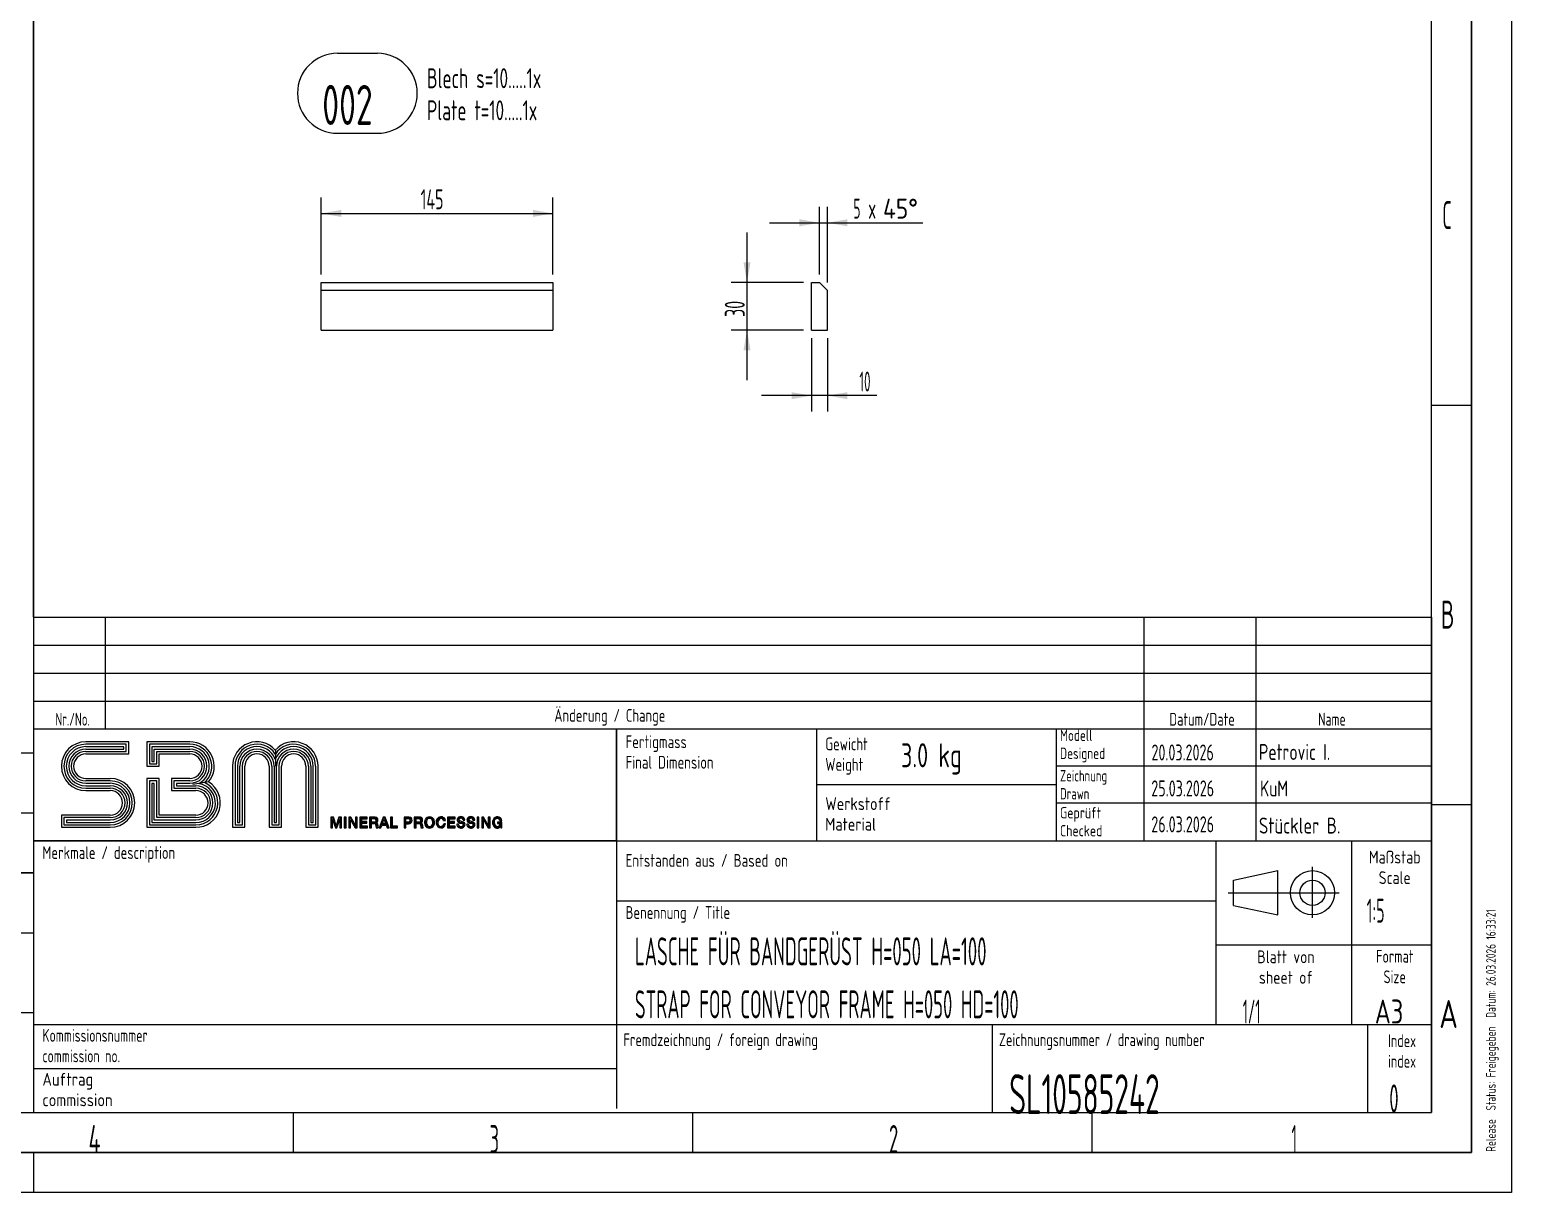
# Model space of a CAD drawing. Header units: millimetres. Extents: x 0 to 420, y 0 to 297.
# Drawn here: x 234.5 to 420, y 0 to 145.5 of the extents above; entities that cross this region are included whole.
import ezdxf
from ezdxf.lldxf.tags import DXFTag

# ---------------------------------------------------------------- set-up
doc = ezdxf.new("R2010")
doc.units = ezdxf.units.MM
doc.layers.add('1', color=7, linetype='Continuous', true_color=0xffffff)
doc.layers.add('102', color=7, linetype='Continuous', true_color=0xffffff)
doc.styles.add('iso-1', font='isocp.shx')
tags = doc.linetypes.add('DASHDOT', pattern=[70, 31, -13, 13, -13]).pattern_tags.tags
tags[10:11] = [DXFTag(74, 4), DXFTag(75, 0), DXFTag(340, '0'), DXFTag(46, 0.0), DXFTag(50, 0.0), DXFTag(44, 0.0), DXFTag(45, 0.0)]
tags[8:9] = [DXFTag(74, 4), DXFTag(75, 0), DXFTag(340, '0'), DXFTag(46, 0.0), DXFTag(50, 0.0), DXFTag(44, 0.0), DXFTag(45, 0.0)]
tags[6:7] = [DXFTag(74, 4), DXFTag(75, 0), DXFTag(340, '0'), DXFTag(46, 0.0), DXFTag(50, 0.0), DXFTag(44, 0.0), DXFTag(45, 0.0)]
tags[4:5] = [DXFTag(74, 4), DXFTag(75, 0), DXFTag(340, '0'), DXFTag(46, 0.0), DXFTag(50, 0.0), DXFTag(44, 0.0), DXFTag(45, 0.0)]
doc.dimstyles.get("Standard").update_dxf_attribs({"dimtxt": 0.18, "dimasz": 0.18, "dimexe": 0.18, "dimexo": 0.0625, "dimgap": 0.09, "dimtad": 0, "dimtih": 1, "dimtoh": 1, "dimdec": 4, "dimzin": 0, "dimdsep": 46, "dimtxsty": 'Standard', "dimcen": 0.09, "dimadec": 0, "dimazin": 0, "dimtfac": 1, "dimtdec": 4, "dimtofl": 0, "dimtmove": 0, "dimatfit": 3, "dimfxl": 1, "dimtolj": 1, "dimtzin": 0, "dimarcsym": 0})

# ---------------------------------------------------------------- blocks, each defined once
blk = doc.blocks.new('GROUPED_GEOM3')
at = {"layer": '1', "color": 4, "lineweight": 18}
for p, q in [((273.05, 142.57), (278.05, 142.57)), ((273.05, 132.57), (278.05, 132.57))]:
    blk.add_line(p, q, dxfattribs=at)
for centre, start, end in [((273.05, 137.57), 90, 269.9999), ((278.05, 137.57), 270, 89.9999)]:
    blk.add_arc(centre, 5, start, end, dxfattribs=at)
at = {"layer": '1', "color": 2, "linetype": 'Continuous', "lineweight": 18, "insert": (271.15, 133.61), "char_height": 5, "attachment_point": 7, "line_spacing_factor": 0.963855, "style": 'iso-1'}
blk.add_mtext('\\W0.6850;002', dxfattribs=at)
blk = doc.blocks.new('ISO16016', base_point=(210, 47.5))
at = {"layer": '1', "color": 4, "linetype": 'Continuous', "lineweight": 18}
for p, q in [((210, 55), (235, 55)), ((210, 55), (210, 47.5)), ((235, 55), (235, 47.5)), ((210, 47.5), (235, 47.5))]:
    blk.add_line(p, q, dxfattribs=at)
at = {"layer": '1', "color": 1, "linetype": 'Continuous', "lineweight": 13, "insert": (222.65, 48.66), "char_height": 1.2, "attachment_point": 8, "line_spacing_factor": 0.963855, "style": 'iso-1'}
blk.add_mtext('\\W0.6940;Schutzvermerk nach\\PProtected Endorsement regarding\\PISO 16016', dxfattribs=at)
blk = doc.blocks.new('Nach Kontur fertigen', base_point=(210, 40))
at = {"layer": '1', "color": 4, "linetype": 'Continuous', "lineweight": 18}
for p, q in [((210, 40), (210, 47.5)), ((210, 47.5), (235, 47.5)), ((235, 47.5), (235, 40)), ((235, 40), (210, 40))]:
    blk.add_line(p, q, dxfattribs=at)
at = {"layer": '1', "color": 1, "linetype": 'Continuous', "lineweight": 13, "insert": (222.5, 41.04), "char_height": 1.2, "attachment_point": 8, "line_spacing_factor": 0.963855, "style": 'iso-1'}
blk.add_mtext('\\W0.7060;Fehlende Maße nach Kontur fertigen\\Pmissing dimensiones after outline\\Pmanufacture.', dxfattribs=at)
blk = doc.blocks.new('ISO9013 - Thermisches Schneiden', base_point=(210, 32.5))
at = {"layer": '1', "color": 4, "linetype": 'Continuous', "lineweight": 18}
for p, q in [((210, 40), (235, 40)), ((210, 40), (210, 32.5)), ((235, 40), (235, 32.5)), ((210, 32.5), (235, 32.5))]:
    blk.add_line(p, q, dxfattribs=at)
at = {"layer": '1', "color": 1, "linetype": 'Continuous', "lineweight": 13, "insert": (222.06, 33.55), "char_height": 1.2, "attachment_point": 8, "line_spacing_factor": 0.963855, "style": 'iso-1'}
blk.add_mtext('\\W0.6723;Thermisches Schneiden\\PThermal cutting\\PEN ISO 9013 -', dxfattribs=at)
at = {"layer": '1', "color": 3, "linetype": 'Continuous', "lineweight": 13, "insert": (227.97, 33.37), "char_height": 1.2, "attachment_point": 7, "line_spacing_factor": 0.963855, "style": 'iso-1'}
blk.add_mtext('\\W0.6756;331', dxfattribs=at)
blk = doc.blocks.new('ISO9013 - Thermisches Schneiden [SBM]', base_point=(210, 32.5))
at = {"layer": '1', "color": 18, "linetype": 'Continuous', "lineweight": 25}
blk.add_blockref('ISO9013 - Thermisches Schneiden', (210, 32.5), dxfattribs=at)
blk = doc.blocks.new('ISO13920 - Allg_Tol_ f_ Schweißkonst_', base_point=(210, 22.5))
at = {"layer": '1', "color": 4, "linetype": 'Continuous', "lineweight": 18}
for p, q in [((210, 32.5), (235, 32.5)), ((210, 32.5), (210, 22.5)), ((235, 32.5), (235, 22.5)), ((210, 22.5), (235, 22.5))]:
    blk.add_line(p, q, dxfattribs=at)
at = {"layer": '1', "color": 1, "linetype": 'Continuous', "lineweight": 13, "insert": (222.23, 23.11), "char_height": 1.2, "attachment_point": 8, "line_spacing_factor": 0.963855, "style": 'iso-1'}
blk.add_mtext('\\W0.6988;Allgemeintoleranzen f.\\PSchweißkonstruktion\\PGeneral tolerances for\\Pwelded structure\\PEN ISO 13920 -', dxfattribs=at)
at = {"layer": '1', "color": 3, "linetype": 'Continuous', "lineweight": 13, "insert": (228.83, 22.78), "char_height": 1.2, "attachment_point": 7, "line_spacing_factor": 0.963855, "style": 'iso-1'}
blk.add_mtext('\\W0.6994;BF', dxfattribs=at)
blk = doc.blocks.new('ISO13920 - Allg_ Tol_ f_ Schweißkonst_ [SBM]', base_point=(210, 22.5))
at = {"layer": '1', "color": 18, "linetype": 'Continuous', "lineweight": 25}
blk.add_blockref('ISO13920 - Allg_Tol_ f_ Schweißkonst_', (210, 22.5), dxfattribs=at)
blk = doc.blocks.new('_U24')
at = {"layer": '1', "color": 3, "lineweight": 13}
for p, q in [((271.03, 114.9), (271.03, 124.53)), ((300.03, 114.9), (300.03, 124.53)), ((271.03, 122.53), (300.03, 122.53))]:
    blk.add_line(p, q, dxfattribs=at)
at = {"layer": '1', "color": 3, "lineweight": 25}
for points in [[(271.03, 122.53), (273.53, 122.97), (273.53, 122.09)], [(300.03, 122.53), (297.53, 122.09), (297.53, 122.97)]]:
    blk.add_solid(points, dxfattribs=at)
at = {"layer": '1', "color": 2, "linetype": 'Continuous', "lineweight": 18, "insert": (283.46, 123.05), "char_height": 2.5, "attachment_point": 7, "line_spacing_factor": 0.963855, "style": 'iso-1'}
blk.add_mtext('\\W0.6447;145', dxfattribs=at)
blk = doc.blocks.new('_U25')
at = {"layer": '1', "color": 3, "lineweight": 13}
for p, q in [((332.39, 106.9), (332.39, 97.72)), ((334.39, 106.9), (334.39, 97.72)), ((340.59, 99.72), (326.14, 99.72))]:
    blk.add_line(p, q, dxfattribs=at)
at = {"layer": '1', "color": 3, "lineweight": 25}
for points in [[(332.39, 99.72), (329.89, 99.28), (329.89, 100.16)], [(334.39, 99.72), (336.89, 100.16), (336.89, 99.28)]]:
    blk.add_solid(points, dxfattribs=at)
at = {"layer": '1', "color": 2, "linetype": 'Continuous', "lineweight": 18, "insert": (338.39, 100.24), "char_height": 2.5, "attachment_point": 7, "line_spacing_factor": 0.963855, "style": 'iso-1'}
blk.add_mtext('\\W0.5232;10', dxfattribs=at)
blk = doc.blocks.new('_U35')
at = {"layer": '1', "color": 3, "lineweight": 13}
for p, q in [((324.32, 101.65), (324.32, 120.15)), ((331.39, 113.9), (322.32, 113.9)), ((331.39, 107.9), (322.32, 107.9))]:
    blk.add_line(p, q, dxfattribs=at)
at = {"layer": '1', "color": 3, "lineweight": 25}
for points in [[(324.32, 113.9), (323.88, 116.4), (324.76, 116.4)], [(324.32, 107.9), (324.76, 105.4), (323.88, 105.4)]]:
    blk.add_solid(points, dxfattribs=at)
at = {"layer": '1', "color": 2, "linetype": 'Continuous', "lineweight": 18, "insert": (324.04, 109.57), "char_height": 2.5, "attachment_point": 7, "rotation": 90, "line_spacing_factor": 0.963855, "style": 'iso-1'}
blk.add_mtext('\\W0.6474;30', dxfattribs=at)
blk = doc.blocks.new('_U45')
at = {"layer": '1', "color": 3, "lineweight": 13}
for p, q in [((333.39, 114.9), (333.39, 123.36)), ((334.39, 113.9), (334.39, 123.36)), ((327.14, 121.36), (346.32, 121.36))]:
    blk.add_line(p, q, dxfattribs=at)
at = {"layer": '1', "color": 3, "lineweight": 25}
for points in [[(333.39, 121.36), (330.89, 120.92), (330.89, 121.8)], [(334.39, 121.36), (336.89, 121.8), (336.89, 120.92)]]:
    blk.add_solid(points, dxfattribs=at)
at = {"layer": '1', "color": 2, "linetype": 'Continuous', "lineweight": 18, "char_height": 2.5, "attachment_point": 7, "line_spacing_factor": 0.963855, "style": 'iso-1'}
for s, insert in [('\\W0.5404;5', (337.64, 121.88)), ('\\W0.9479;45%%d', (341.35, 121.88)), ('\\W0.6563;x', (339.49, 121.88))]:
    blk.add_mtext(s, dxfattribs=dict(at, insert=insert))

msp = doc.modelspace()

# ---------------------------------------------------------------- linework, layer by layer
at = {"layer": '1', "color": 4, "linetype": 'Continuous', "lineweight": 18}
for p, q in [((420, 297), (420, 0)), ((235, 72), (235, 10)), ((235, 72), (410, 72)), ((410, 72), (410, 10)), ((235, 58), (410, 58)), ((235, 58), (308, 58)), ((235, 58), (235, 44)), ((308, 58), (308, 10.5)), ((308, 44), (308, 58)), ((363, 58), (363, 44)), ((235, 44), (410, 44)), ((308, 44), (235, 44)), ((383, 44), (383, 21)), ((385.22, 39.08), (390.76, 40.27)), ((385.22, 35.92), (385.22, 39.08)), ((390.76, 34.73), (390.76, 40.27)), ((308, 36.5), (383, 36.5)), ((385.22, 35.92), (390.76, 34.73)), ((235, 21), (410, 21)), ((355, 21), (355, 10)), ((235, 10), (410, 10)), ((235, 5), (235, 0)), ((420, 0), (0, 0))]:
    msp.add_line(p, q, dxfattribs=at)
at = {"layer": '1', "color": 4, "linetype": 'Continuous', "lineweight": 25}
for p, q in [((235, 72), (235, 292)), ((415, 292), (415, 5)), ((415, 5), (20, 5))]:
    msp.add_line(p, q, dxfattribs=at)
at = {"layer": '1', "color": 1, "linetype": 'Continuous', "lineweight": 13}
for p, q in [((410, 10), (410, 287)), ((415, 98.5), (410, 98.5)), ((244, 58), (244, 72)), ((374, 72), (374, 44)), ((388, 72), (388, 44)), ((235, 68.5), (410, 68.5)), ((235, 65), (410, 65)), ((235, 61.5), (410, 61.5)), ((333, 58), (333, 44)), ((363, 53.37), (410, 53.37)), ((363, 51), (333, 51)), ((363, 48.74), (410, 48.74)), ((415, 48.5), (410, 48.5)), ((400, 44), (400, 21)), ((383, 31), (410, 31)), ((402, 21), (402, 10)), ((235, 15.5), (308, 15.5)), ((25, 10), (410, 10)), ((267.5, 10), (267.5, 5)), ((317.5, 10), (317.5, 5)), ((367.5, 10), (367.5, 5))]:
    msp.add_line(p, q, dxfattribs=at)
at = {"layer": '1', "color": 1, "linetype": 'Continuous', "lineweight": 18}
for p, q in [((246.92, 56.4), (241.56, 56.4)), ((246.61, 56.09), (241.56, 56.09)), ((246.31, 55.78), (241.56, 55.78)), ((246.31, 55.48), (246.31, 55.78)), ((246.61, 55.17), (246.61, 56.09)), ((246.92, 54.87), (246.92, 56.4)), ((249.21, 56.4), (249.21, 53.34)), ((254.57, 56.4), (249.21, 56.4)), ((254.57, 56.09), (249.52, 56.09)), ((249.52, 56.09), (249.52, 53.64)), ((254.57, 55.78), (249.83, 55.78)), ((249.83, 55.78), (249.83, 53.95)), ((241.56, 55.48), (246.31, 55.48)), ((241.56, 55.17), (246.61, 55.17)), ((241.56, 54.87), (246.92, 54.87)), ((249.83, 53.95), (250.13, 53.95)), ((250.13, 55.48), (254.57, 55.48)), ((250.13, 53.95), (250.13, 55.48)), ((250.44, 55.17), (254.57, 55.17)), ((250.44, 53.64), (250.44, 55.17)), ((250.74, 54.87), (254.57, 54.87)), ((250.74, 53.34), (250.74, 54.87)), ((265.28, 55.36), (265.28, 53.34)), ((249.21, 53.34), (250.74, 53.34)), ((249.52, 53.64), (250.44, 53.64)), ((259.92, 53.34), (259.92, 45.69)), ((260.23, 53.34), (260.23, 45.99)), ((260.54, 53.34), (260.54, 46.3)), ((260.84, 46.3), (260.84, 53.34)), ((261.15, 45.99), (261.15, 53.34)), ((261.45, 45.69), (261.45, 53.34)), ((264.51, 53.34), (264.51, 45.69)), ((264.82, 53.34), (264.82, 45.99)), ((265.13, 53.34), (265.13, 46.3)), ((265.43, 46.3), (265.43, 53.34)), ((265.74, 45.99), (265.74, 53.34)), ((266.04, 45.69), (266.04, 53.34)), ((269.1, 53.34), (269.1, 45.69)), ((269.41, 53.34), (269.41, 45.99)), ((269.72, 53.34), (269.72, 46.3)), ((270.02, 46.3), (270.02, 53.34)), ((270.33, 45.99), (270.33, 53.34)), ((270.63, 45.69), (270.63, 53.34)), ((241.56, 51.81), (244.62, 51.81)), ((244.62, 51.5), (241.56, 51.5)), ((244.62, 51.19), (241.56, 51.19)), ((241.56, 50.89), (244.62, 50.89)), ((241.56, 50.58), (244.62, 50.58)), ((241.56, 50.28), (244.62, 50.28)), ((249.21, 51.81), (249.21, 45.69)), ((250.74, 51.81), (249.21, 51.81)), ((249.52, 51.5), (249.52, 45.99)), ((250.44, 51.5), (249.52, 51.5)), ((249.83, 51.19), (249.83, 46.3)), ((250.13, 51.19), (249.83, 51.19)), ((250.13, 46.6), (250.13, 51.19)), ((250.44, 46.91), (250.44, 51.5)), ((250.74, 47.22), (250.74, 51.81)), ((252.27, 51.81), (252.27, 50.28)), ((254.57, 51.81), (252.27, 51.81)), ((252.27, 50.28), (255.33, 50.28)), ((252.58, 51.5), (252.58, 50.58)), ((254.57, 51.5), (252.58, 51.5)), ((252.58, 50.58), (255.33, 50.58)), ((252.89, 51.19), (252.89, 50.89)), ((254.57, 51.19), (252.89, 51.19)), ((252.89, 50.89), (255.33, 50.89)), ((256.91, 51.37), (254.95, 51.04)), ((238.5, 47.22), (238.5, 45.69)), ((244.62, 47.22), (238.5, 47.22)), ((238.81, 46.91), (238.81, 45.99)), ((244.62, 46.91), (238.81, 46.91)), ((239.12, 46.6), (239.12, 46.3)), ((244.62, 46.6), (239.12, 46.6)), ((255.33, 46.6), (250.13, 46.6)), ((255.33, 46.91), (250.44, 46.91)), ((255.33, 47.22), (250.74, 47.22)), ((238.5, 45.69), (244.62, 45.69)), ((238.81, 45.99), (244.62, 45.99)), ((239.12, 46.3), (244.62, 46.3)), ((249.21, 45.69), (255.33, 45.69)), ((249.52, 45.99), (255.33, 45.99)), ((249.83, 46.3), (255.33, 46.3)), ((259.92, 45.69), (261.45, 45.69)), ((260.23, 45.99), (261.15, 45.99)), ((260.54, 46.3), (260.84, 46.3)), ((264.51, 45.69), (266.04, 45.69)), ((264.82, 45.99), (265.74, 45.99)), ((265.13, 46.3), (265.43, 46.3)), ((269.1, 45.69), (270.63, 45.69)), ((269.41, 45.99), (270.33, 45.99)), ((269.72, 46.3), (270.02, 46.3))]:
    msp.add_line(p, q, dxfattribs=at)
at = {"layer": '1', "color": 6, "linetype": 'Continuous', "lineweight": 18}
for p, q in [((272.21, 46.97), (272.21, 45.63)), ((272.54, 46.97), (272.21, 46.97)), ((272.33, 46.9), (272.46, 46.9)), ((272.33, 45.69), (272.33, 46.9)), ((272.44, 46.66), (272.8, 45.63)), ((272.44, 45.63), (272.44, 46.66)), ((272.46, 46.9), (272.87, 45.69)), ((272.9, 45.92), (272.54, 46.97)), ((273.24, 46.97), (272.9, 45.92)), ((272.92, 45.69), (273.33, 46.9)), ((272.99, 45.63), (273.35, 46.66)), ((273.56, 46.97), (273.24, 46.97)), ((273.33, 46.9), (273.45, 46.9)), ((273.35, 46.66), (273.35, 45.63)), ((273.45, 46.9), (273.45, 45.69)), ((273.56, 45.63), (273.56, 46.97)), ((274.13, 46.97), (273.9, 46.97)), ((273.9, 46.97), (273.9, 45.63)), ((274.02, 45.69), (274.02, 46.9)), ((274.13, 45.63), (274.13, 46.97)), ((274.48, 46.97), (274.48, 45.63)), ((274.71, 46.97), (274.48, 46.97)), ((274.58, 46.9), (274.63, 46.9)), ((274.58, 45.69), (274.58, 46.9)), ((274.63, 46.9), (275.36, 45.69)), ((274.69, 46.61), (275.28, 45.63)), ((274.69, 45.63), (274.69, 46.61)), ((275.3, 45.97), (274.71, 46.97)), ((275.3, 46.97), (275.3, 45.97)), ((275.52, 46.97), (275.3, 46.97)), ((275.41, 45.69), (275.41, 46.9)), ((275.52, 45.63), (275.52, 46.97)), ((275.86, 46.97), (275.86, 45.63)), ((276.79, 46.97), (275.86, 46.97)), ((275.98, 46.87), (275.98, 45.73)), ((276.73, 46.87), (275.98, 46.87)), ((276.09, 46.77), (276.79, 46.77)), ((276.09, 46.41), (276.09, 46.77)), ((276.74, 46.41), (276.09, 46.41)), ((276.74, 46.22), (276.74, 46.41)), ((276.79, 46.77), (276.79, 46.97)), ((277.07, 46.97), (277.07, 45.63)), ((277.69, 46.97), (277.07, 46.97)), ((277.18, 46.87), (277.18, 45.73)), ((277.18, 46.87), (277.69, 46.87)), ((277.3, 46.35), (277.3, 46.78)), ((277.3, 46.78), (277.66, 46.78)), ((277.74, 46.97), (277.69, 46.97)), ((278.77, 46.97), (278.27, 45.63)), ((278.42, 45.73), (278.83, 46.87)), ((278.68, 46.16), (278.88, 46.73)), ((279.01, 46.97), (278.77, 46.97)), ((278.83, 46.87), (278.94, 46.87)), ((278.88, 46.73), (279.09, 46.16)), ((278.94, 46.87), (279.36, 45.73)), ((279.51, 45.63), (279.01, 46.97)), ((279.7, 46.97), (279.7, 45.63)), ((279.93, 46.97), (279.7, 46.97)), ((279.81, 46.87), (279.81, 45.73)), ((279.93, 45.83), (279.93, 46.97)), ((281.39, 46.97), (281.39, 45.63)), ((281.96, 46.97), (281.39, 46.97)), ((281.5, 46.87), (282.01, 46.87)), ((281.5, 46.87), (281.5, 45.73)), ((281.62, 46.78), (281.95, 46.78)), ((281.62, 46.33), (281.62, 46.78)), ((282.03, 46.97), (281.96, 46.97)), ((282.67, 46.97), (282.67, 45.63)), ((283.28, 46.97), (282.67, 46.97)), ((282.78, 46.87), (283.28, 46.87)), ((282.78, 46.87), (282.78, 45.73)), ((282.89, 46.35), (282.89, 46.78)), ((282.89, 46.78), (283.26, 46.78)), ((283.34, 46.97), (283.28, 46.97)), ((286.33, 46.57), (286.34, 46.54)), ((286.34, 46.54), (286.56, 46.54)), ((286.84, 46.97), (286.84, 45.63)), ((287.77, 46.97), (286.84, 46.97)), ((286.95, 46.87), (286.95, 45.73)), ((287.71, 46.87), (286.95, 46.87)), ((287.07, 46.77), (287.77, 46.77)), ((287.07, 46.41), (287.07, 46.77)), ((287.71, 46.41), (287.07, 46.41)), ((287.71, 46.22), (287.71, 46.41)), ((287.77, 46.77), (287.77, 46.97)), ((288.77, 46.6), (288.78, 46.57)), ((288.78, 46.57), (289, 46.57)), ((288.87, 46.68), (288.87, 46.68)), ((290.02, 46.6), (290.02, 46.57)), ((290.02, 46.57), (290.24, 46.57)), ((290.11, 46.68), (290.11, 46.68)), ((290.55, 46.97), (290.55, 45.63)), ((290.77, 46.97), (290.55, 46.97)), ((290.66, 45.69), (290.66, 46.9)), ((290.77, 45.63), (290.77, 46.97)), ((291.12, 46.97), (291.12, 45.63)), ((291.35, 46.97), (291.12, 46.97)), ((291.22, 46.9), (291.27, 46.9)), ((291.22, 45.69), (291.22, 46.9)), ((291.27, 46.9), (292, 45.69)), ((291.33, 45.63), (291.33, 46.61)), ((291.33, 46.61), (291.92, 45.63)), ((291.94, 45.97), (291.35, 46.97)), ((291.94, 46.97), (291.94, 45.97)), ((292.16, 46.97), (291.94, 46.97)), ((292.05, 45.69), (292.05, 46.9)), ((292.16, 45.63), (292.16, 46.97)), ((293.39, 46.57), (293.4, 46.54)), ((293.4, 46.54), (293.62, 46.54)), ((272.21, 45.63), (272.44, 45.63)), ((272.8, 45.63), (272.99, 45.63)), ((272.87, 45.69), (272.92, 45.69)), ((273.35, 45.63), (273.56, 45.63)), ((273.9, 45.63), (274.13, 45.63)), ((274.48, 45.63), (274.69, 45.63)), ((275.28, 45.63), (275.52, 45.63)), ((275.36, 45.69), (275.41, 45.69)), ((275.86, 45.63), (276.8, 45.63)), ((275.98, 46.31), (276.67, 46.31)), ((275.98, 45.73), (276.73, 45.73)), ((276.09, 46.22), (276.74, 46.22)), ((276.09, 45.83), (276.09, 46.22)), ((276.8, 45.83), (276.09, 45.83)), ((276.8, 45.63), (276.8, 45.83)), ((277.07, 45.63), (277.3, 45.63)), ((277.78, 46.26), (277.18, 46.26)), ((277.68, 46.35), (277.3, 46.35)), ((277.3, 46.17), (277.63, 46.17)), ((277.3, 45.63), (277.3, 46.17)), ((277.7, 46.35), (277.68, 46.35)), ((277.92, 46.26), (277.91, 46.26)), ((277.92, 45.64), (277.92, 45.63)), ((277.92, 45.63), (278.17, 45.63)), ((278.27, 45.63), (278.5, 45.63)), ((278.5, 45.63), (278.63, 45.98)), ((278.55, 46.07), (279.23, 46.07)), ((278.63, 45.98), (279.14, 45.98)), ((279.09, 46.16), (278.68, 46.16)), ((279.14, 45.98), (279.27, 45.63)), ((279.27, 45.63), (279.51, 45.63)), ((279.7, 45.63), (280.59, 45.63)), ((279.81, 45.73), (280.47, 45.73)), ((280.59, 45.83), (279.93, 45.83)), ((280.59, 45.63), (280.59, 45.83)), ((281.39, 45.63), (281.62, 45.63)), ((282.01, 46.26), (281.5, 46.26)), ((281.95, 46.33), (281.62, 46.33)), ((281.62, 46.14), (281.96, 46.14)), ((281.62, 45.63), (281.62, 46.14)), ((281.97, 46.33), (281.95, 46.33)), ((282.67, 45.63), (282.89, 45.63)), ((283.38, 46.26), (282.78, 46.26)), ((283.27, 46.35), (282.89, 46.35)), ((282.89, 46.17), (283.23, 46.17)), ((282.89, 45.63), (282.89, 46.17)), ((283.3, 46.35), (283.27, 46.35)), ((283.52, 46.26), (283.51, 46.26)), ((283.51, 45.64), (283.52, 45.63)), ((283.52, 45.63), (283.76, 45.63)), ((286.56, 46.14), (286.35, 46.14)), ((286.56, 46.08), (286.56, 46.14)), ((286.84, 45.63), (287.78, 45.63)), ((286.95, 46.31), (287.65, 46.31)), ((286.95, 45.73), (287.71, 45.73)), ((287.07, 46.22), (287.71, 46.22)), ((287.07, 45.83), (287.07, 46.22)), ((287.78, 45.83), (287.07, 45.83)), ((287.78, 45.63), (287.78, 45.83)), ((288.21, 46.07), (287.98, 46.07)), ((288.21, 46.04), (288.21, 46.07)), ((289.45, 46.07), (289.23, 46.07)), ((289.45, 46.04), (289.45, 46.07)), ((290.55, 45.63), (290.77, 45.63)), ((291.12, 45.63), (291.33, 45.63)), ((291.92, 45.63), (292.16, 45.63)), ((292, 45.69), (292.05, 45.69)), ((293.09, 46.33), (293.09, 46.15)), ((293.63, 46.33), (293.09, 46.33)), ((293.09, 46.15), (293.43, 46.15)), ((293.52, 46.22), (293.2, 46.22)), ((293.43, 45.76), (293.46, 45.78)), ((293.46, 45.78), (293.49, 45.63)), ((293.49, 45.63), (293.63, 45.63)), ((293.52, 46.02), (293.52, 46.22)), ((293.52, 46.02), (293.55, 45.7)), ((293.63, 45.63), (293.63, 46.33))]:
    msp.add_line(p, q, dxfattribs=at)
at = {"layer": '1', "color": 1, "linetype": 'DASHDOT', "lineweight": 13}
for p, q in [((395.11, 34.38), (395.11, 40.73)), ((384.57, 37.5), (398.43, 37.5))]:
    msp.add_line(p, q, dxfattribs=at)
at = {"layer": '1', "color": 4, "linetype": 'Continuous', "lineweight": 18}
for radius in [2.77, 1.58]:
    msp.add_circle((395.11, 37.5), radius, dxfattribs=at)
at = {"layer": '1', "color": 1, "linetype": 'Continuous', "lineweight": 18}
for centre, radius, start, end in [((241.56, 53.34), 3.06, 90, 270), ((241.56, 53.34), 2.75, 90, 270), ((241.56, 53.34), 2.45, 90, 270), ((254.57, 53.34), 3.06, 319.9677, 90), ((254.57, 53.34), 2.75, 311.8088, 90), ((254.57, 53.34), 2.45, 297.5778, 90), ((262.98, 53.34), 3.06, 41.4096, 180), ((262.98, 53.34), 2.75, 33.5573, 180), ((262.98, 53.34), 2.45, 20.3641, 180), ((267.57, 53.34), 3.06, 360, 138.5904), ((267.57, 53.34), 2.75, 360, 146.4427), ((267.57, 53.34), 2.45, 360, 159.6359), ((241.56, 53.34), 2.14, 90, 270), ((241.56, 53.34), 1.84, 90, 270), ((241.56, 53.34), 1.53, 90, 270), ((254.57, 53.34), 2.14, 270, 90), ((254.57, 53.34), 1.84, 270, 90), ((254.57, 53.34), 1.53, 270, 90), ((262.98, 53.34), 2.14, 360, 180), ((262.98, 53.34), 1.84, 360, 180), ((262.98, 53.34), 1.53, 360, 180), ((267.57, 53.34), 2.14, 360, 180), ((267.57, 53.34), 1.84, 360, 180), ((267.57, 53.34), 1.53, 360, 180), ((244.62, 48.75), 3.06, 270, 90), ((244.62, 48.75), 2.75, 270, 90), ((244.62, 48.75), 2.45, 270, 90), ((244.62, 48.75), 2.14, 270, 90), ((244.62, 48.75), 1.84, 270, 90), ((244.62, 48.75), 1.53, 270, 90), ((255.33, 48.75), 3.06, 270, 58.957), ((255.33, 48.75), 2.75, 270, 67.1158), ((255.33, 48.75), 2.45, 270, 81.3468), ((255.33, 48.75), 2.14, 270, 90), ((255.33, 48.75), 1.84, 270, 90), ((255.33, 48.75), 1.53, 270, 90)]:
    msp.add_arc(centre, radius, start, end, dxfattribs=at)
at = {"layer": '1', "color": 6, "linetype": 'Continuous', "lineweight": 18}
for centre, radius, start, end in [((277.67, 46.56), 0.223, 4.9005, 90.4567), ((277.69, 46.57), 0.302, 270, 90), ((277.69, 46.56), 0.204, 274.1582, 4.9004), ((277.7, 46.27), 0.703, 82.5347, 86.7103), ((277.71, 46.38), 0.589, 77.5536, 82.5346), ((277.73, 46.43), 0.531, 72.0229, 77.5537), ((277.77, 46.56), 0.399, 64.6564, 72.0228), ((277.79, 46.6), 0.356, 56.4087, 64.6564), ((277.81, 46.64), 0.311, 46.9821, 56.4087), ((277.83, 46.65), 0.289, 36.8309, 46.9821), ((277.81, 46.55), 0.308, 318.0437, 327.5706), ((277.82, 46.65), 0.292, 26.7823, 36.8309), ((277.8, 46.56), 0.313, 327.5705, 336.9566), ((277.79, 46.64), 0.326, 17.7788, 26.7823), ((277.76, 46.58), 0.364, 336.9566, 345.0196), ((277.74, 46.62), 0.387, 10.1778, 17.7788), ((277.73, 46.58), 0.396, 345.0196, 352.4285), ((277.68, 46.61), 0.448, 3.6236, 10.1779), ((277.57, 46.6), 0.556, 358.3458, 3.6236), ((277.63, 46.6), 0.496, 352.4286, 358.3457), ((281.95, 46.55), 0.225, 2.4637, 90.4159), ((281.96, 46.57), 0.43, 269.7026, 355.3612), ((281.95, 46.55), 0.223, 273.9666, 2.4637), ((282.01, 46.57), 0.302, 270, 90), ((282, 46.57), 0.399, 355.3611, 85.251), ((283.26, 46.56), 0.223, 4.9005, 90.4567), ((283.28, 46.57), 0.302, 270, 90), ((283.28, 46.56), 0.204, 274.1582, 4.9004), ((283.3, 46.27), 0.703, 82.5347, 86.7103), ((283.31, 46.38), 0.589, 77.5536, 82.5346), ((283.32, 46.43), 0.531, 72.0228, 77.5537), ((283.36, 46.56), 0.399, 64.6563, 72.0228), ((283.38, 46.6), 0.356, 56.4087, 64.6564), ((283.41, 46.64), 0.311, 46.9822, 56.4087), ((283.42, 46.65), 0.289, 36.8309, 46.9822), ((283.4, 46.55), 0.308, 318.0437, 327.5706), ((283.42, 46.65), 0.292, 26.7823, 36.8309), ((283.4, 46.56), 0.313, 327.5705, 336.9566), ((283.39, 46.64), 0.326, 17.7788, 26.7823), ((283.35, 46.58), 0.364, 336.9566, 345.0196), ((283.33, 46.62), 0.387, 10.1778, 17.7788), ((283.27, 46.61), 0.448, 3.6236, 10.1779), ((283.32, 46.58), 0.396, 345.0196, 352.4285), ((283.16, 46.6), 0.556, 358.3458, 3.6236), ((283.22, 46.6), 0.496, 352.4285, 358.3457), ((284.78, 46.29), 0.838, 150.5666, 195.605), ((284.57, 46.41), 0.592, 90.0226, 150.5666), ((284.81, 46.32), 0.743, 157.6114, 222.728), ((284.59, 46.42), 0.504, 125.2211, 157.6114), ((284.81, 46.32), 0.631, 157.6113, 222.7277), ((284.59, 46.42), 0.392, 125.2202, 157.6114), ((284.57, 46.45), 0.467, 89.7035, 125.2211), ((284.57, 46.45), 0.355, 89.6065, 125.2202), ((284.57, 46.37), 0.637, 14.2247, 90.2914), ((284.57, 46.39), 0.52, 14.231, 90.3245), ((284.57, 46.39), 0.408, 14.2313, 90.4103), ((284.31, 46.33), 0.679, 323.7928, 14.2313), ((284.31, 46.33), 0.791, 323.7928, 14.231), ((284.41, 46.32), 0.804, 316.5572, 14.2247), ((286.29, 46.3), 0.891, 157.3651, 189.9134), ((286.01, 46.41), 0.588, 109.6552, 157.3651), ((286.29, 46.3), 0.779, 157.3651, 189.9135), ((286.01, 46.41), 0.476, 117.5459, 157.3651), ((286.22, 46.27), 0.597, 132.3335, 212.7225), ((286.03, 46.48), 0.429, 39.622, 123.6906), ((286.02, 46.39), 0.618, 62.6237, 109.6551), ((286.03, 46.48), 0.317, 16.6501, 132.3335), ((286.08, 46.51), 0.482, 4.2744, 62.6237), ((286.08, 46.51), 0.37, 23.5901, 41.6694), ((288.4, 46.6), 0.376, 140.5304, 182.8947), ((288.35, 46.6), 0.32, 182.8947, 231.8301), ((288.52, 46.5), 0.533, 74.0878, 140.5304), ((288.4, 46.6), 0.264, 140.5312, 182.8935), ((288.35, 46.6), 0.208, 182.8935, 231.8301), ((288.52, 46.5), 0.421, 74.0887, 140.5312), ((288.56, 46.87), 0.561, 231.8301, 272.2121), ((288.4, 46.64), 0.146, 139.3336, 258.462), ((288.5, 46.54), 0.288, 75.3888, 139.3336), ((287.96, 44.52), 2.01, 64.3973, 78.462), ((288.51, 46.56), 0.269, 7.9316, 75.3888), ((288.54, 46.57), 0.347, 18.3302, 74.0887), ((288.54, 46.57), 0.459, 359.6607, 74.0878), ((288.51, 46.56), 0.381, 17.8717, 27.554), ((289.64, 46.6), 0.376, 140.5304, 182.8947), ((289.59, 46.6), 0.32, 182.8947, 231.8301), ((289.76, 46.5), 0.533, 74.0878, 140.5304), ((289.64, 46.6), 0.264, 140.5312, 182.8935), ((289.59, 46.6), 0.208, 182.8935, 231.8301), ((289.76, 46.5), 0.421, 74.0887, 140.5312), ((289.81, 46.87), 0.561, 231.8301, 272.2121), ((289.64, 46.64), 0.146, 139.3336, 258.462), ((289.75, 46.54), 0.288, 75.3888, 139.3336), ((289.21, 44.52), 2.01, 64.3973, 78.462), ((289.75, 46.56), 0.269, 7.9316, 75.3888), ((289.78, 46.57), 0.347, 18.3302, 74.0887), ((289.78, 46.57), 0.459, 359.6607, 74.0878), ((289.75, 46.56), 0.381, 17.8717, 27.554), ((293.26, 46.31), 0.808, 155.4406, 224.1625), ((293.1, 46.38), 0.632, 85.9212, 155.4406), ((293.39, 46.34), 0.83, 170.7968, 192.1128), ((293.1, 46.39), 0.543, 127.4943, 171.5677), ((293.56, 46.32), 0.892, 171.5672, 193.7068), ((293.1, 46.39), 0.431, 127.4967, 171.5672), ((293.08, 46.42), 0.5, 76.2204, 127.4943), ((293.08, 46.42), 0.388, 76.22, 127.4967), ((293.1, 46.49), 0.524, 6.0793, 85.9211), ((293.1, 46.5), 0.304, 13.2973, 76.22), ((293.1, 46.5), 0.416, 21.3234, 76.2204), ((277.64, 45.7), 0.471, 85.2101, 90.5249), ((277.65, 45.82), 0.352, 78.0994, 85.2101), ((277.67, 45.92), 0.255, 71.2107, 78.0994), ((277.68, 45.97), 0.203, 62.6007, 71.2108), ((277.74, 46), 0.271, 352.0688, 79.5068), ((277.7, 45.99), 0.17, 52.3105, 62.6006), ((277.7, 46), 0.16, 41.3626, 52.3103), ((277.69, 45.99), 0.176, 31.4066, 41.3626), ((277.66, 45.97), 0.218, 23.36, 31.4065), ((277.61, 45.95), 0.266, 16.7661, 23.3601), ((277.5, 45.92), 0.384, 12.2018, 16.766), ((277.4, 45.9), 0.483, 8.5735, 12.2017), ((277.22, 45.87), 0.666, 5.9448, 8.5735), ((277.09, 45.86), 0.803, 3.7631, 5.9448), ((276.7, 45.83), 1.19, 2.2919, 3.7631), ((276.83, 45.84), 1.06, 0.6338, 2.2919), ((273.07, 45.79), 4.82, 0.2701, 0.6337), ((283.3, 45.84), 5.41, 180.2701, 180.5936), ((278.56, 45.79), 0.675, 180.5936, 183.1866), ((278.44, 45.79), 0.549, 183.1865, 186.3788), ((278.22, 45.76), 0.332, 186.3788, 191.6496), ((278.19, 45.76), 0.301, 191.6496, 197.4718), ((277.82, 46.53), 0.283, 288.5643, 298.953), ((278.09, 45.72), 0.191, 197.4719, 206.6163), ((277.88, 46.07), 0.196, 64.419, 75.6506), ((277.81, 46.56), 0.314, 298.9529, 308.3029), ((277.87, 46.05), 0.219, 54.3456, 64.4191), ((277.87, 46.06), 0.213, 46.4532, 54.3455), ((277.81, 46.55), 0.301, 308.3029, 318.0437), ((278.69, 45.86), 0.69, 172.0688, 191.5702), ((277.84, 46.03), 0.25, 39.7233, 46.4532), ((277.86, 46.04), 0.227, 32.2959, 39.7234), ((277.83, 46.02), 0.269, 26.0298, 32.2959), ((277.82, 46.02), 0.277, 19.9457, 26.0298), ((277.76, 45.99), 0.344, 15.051, 19.9456), ((277.77, 46), 0.333, 9.996, 15.051), ((277.64, 45.98), 0.458, 6.3205, 9.996), ((277.71, 45.98), 0.387, 1.9688, 6.3205), ((277, 45.96), 1.1, 0.4395, 1.9687), ((280.82, 45.99), 2.72, 180.4395, 181.0586), ((279.32, 45.96), 1.22, 181.0585, 182.4419), ((279.52, 45.97), 1.42, 182.4419, 183.6307), ((279.28, 45.95), 1.17, 183.6307, 185.0653), ((279.18, 45.94), 1.08, 185.0652, 186.6298), ((279.06, 45.93), 0.96, 186.6298, 188.383), ((279.02, 45.93), 0.921, 188.383, 190.2103), ((278.69, 45.86), 0.578, 190.2103, 193.1248), ((278.69, 45.87), 0.579, 193.1248, 196.033), ((278.45, 45.8), 0.329, 196.0329, 201.1556), ((278.4, 45.78), 0.276, 201.1555, 207.2534), ((278.3, 45.73), 0.165, 207.2533, 217.4618), ((283.23, 45.75), 0.421, 76.0563, 90.5248), ((283.29, 46), 0.171, 41.3628, 76.0565), ((283.33, 46), 0.271, 352.0688, 79.5068), ((283.22, 45.94), 0.263, 348.4073, 41.3628), ((283.85, 45.81), 0.378, 168.4074, 206.6162), ((283.42, 46.53), 0.283, 288.5643, 298.953), ((283.47, 46.07), 0.196, 64.4191, 75.6506), ((283.4, 46.56), 0.314, 298.953, 308.3029), ((283.46, 46.05), 0.219, 54.3456, 64.4191), ((283.46, 46.06), 0.213, 46.4532, 54.3457), ((284.28, 45.86), 0.69, 172.0688, 191.5702), ((283.41, 46.55), 0.301, 308.3029, 318.0438), ((283.44, 46.03), 0.25, 39.7235, 46.4532), ((283.46, 46.04), 0.227, 32.2959, 39.7234), ((283.42, 46.02), 0.269, 26.0299, 32.2959), ((283.41, 46.02), 0.277, 19.9455, 26.0299), ((283.35, 45.99), 0.344, 15.051, 19.9456), ((283.36, 46), 0.333, 9.996, 15.051), ((283.24, 45.98), 0.458, 6.3205, 9.996), ((283.31, 45.98), 0.387, 1.9688, 6.3205), ((282.6, 45.96), 1.1, 0.4395, 1.9687), ((286.42, 45.99), 2.72, 180.4395, 181.0586), ((284.91, 45.96), 1.22, 181.0585, 182.4419), ((285.11, 45.97), 1.42, 182.4419, 183.6307), ((284.87, 45.95), 1.17, 183.6307, 185.0653), ((284.77, 45.94), 1.08, 185.0652, 186.6298), ((284.66, 45.93), 0.96, 186.6298, 188.383), ((284.62, 45.93), 0.921, 188.383, 190.2103), ((284.28, 45.86), 0.578, 190.2103, 193.1248), ((284.28, 45.87), 0.579, 193.1248, 196.033), ((284.04, 45.8), 0.329, 196.0329, 201.1556), ((283.99, 45.78), 0.276, 201.1555, 207.2534), ((283.9, 45.73), 0.165, 207.2533, 217.4616), ((284.6, 46.24), 0.65, 195.605, 252.9016), ((284.59, 46.12), 0.444, 222.728, 323.7928), ((284.59, 46.12), 0.332, 222.7277, 323.7929), ((284.58, 46.16), 0.572, 252.9015, 316.5572), ((286.04, 46.26), 0.64, 189.9134, 266.1154), ((286.04, 46.26), 0.528, 189.9135, 266.1151), ((285.99, 46.12), 0.325, 212.7226, 287.839), ((286.03, 46.14), 0.528, 266.1154, 353.2321), ((286.03, 46.14), 0.416, 266.1151, 350.3371), ((285.97, 46.18), 0.383, 287.8391, 353.9642), ((288.43, 46.07), 0.445, 179.7744, 233.7625), ((288.46, 46.06), 0.368, 195.0544, 229.8955), ((288.56, 46.87), 0.673, 231.8301, 272.2121), ((288.53, 46.21), 0.621, 233.7625, 273.8759), ((288.46, 46.06), 0.256, 184.8878, 229.8957), ((288.51, 46.12), 0.444, 229.8955, 265.3328), ((288.51, 46.12), 0.332, 229.8958, 265.3323), ((288.52, 46.26), 0.589, 265.3328, 291.1955), ((288.52, 46.26), 0.477, 265.3324, 291.1952), ((288.54, 46.09), 0.496, 273.8759, 338.4921), ((288.6, 45.99), 0.326, 353.9423, 92.2121), ((288.6, 45.99), 0.214, 353.9394, 92.2123), ((288.63, 45.98), 0.179, 291.1953, 353.9395), ((288.63, 45.98), 0.291, 291.1955, 353.9423), ((288.69, 46.03), 0.337, 338.4922, 64.3973), ((288.69, 46.03), 0.225, 16.9878, 35.4845), ((289.67, 46.07), 0.445, 179.7744, 233.7625), ((289.71, 46.06), 0.368, 195.0544, 229.8955), ((289.81, 46.87), 0.673, 231.8301, 272.2121), ((289.77, 46.21), 0.621, 233.7625, 273.8759), ((289.71, 46.06), 0.256, 184.8878, 229.8957), ((289.75, 46.12), 0.444, 229.8955, 265.3328), ((289.75, 46.12), 0.332, 229.8958, 265.3323), ((289.77, 46.26), 0.589, 265.3328, 291.1955), ((289.77, 46.26), 0.477, 265.3324, 291.1952), ((289.78, 46.09), 0.496, 273.8759, 338.4921), ((289.84, 45.99), 0.326, 353.9423, 92.2121), ((289.84, 45.99), 0.214, 353.9394, 92.2123), ((289.87, 45.98), 0.179, 291.1953, 353.9395), ((289.87, 45.98), 0.291, 291.1955, 353.9423), ((289.93, 46.03), 0.337, 338.4922, 64.3973), ((289.93, 46.03), 0.225, 16.9878, 35.4845), ((293.26, 46.31), 0.696, 192.1128, 224.1624), ((293.05, 46.11), 0.52, 224.1626, 317.6673), ((293.08, 46.2), 0.392, 193.7069, 272.9233), ((293.05, 46.11), 0.408, 224.1624, 238.7266), ((293.08, 46.2), 0.504, 241.8497, 272.9237), ((293.08, 46.17), 0.357, 272.9233, 357.5344), ((293.08, 46.17), 0.469, 272.9237, 342.0215)]:
    msp.add_arc(centre, radius, start, end, dxfattribs=at)
at = {"layer": '102', "color": 7, "linetype": 'Continuous', "lineweight": 18}
for p, q in [((271.03, 113.9), (300.03, 113.9)), ((271.03, 112.9), (271.03, 113.9)), ((300.03, 113.9), (300.03, 112.9)), ((332.39, 113.9), (333.39, 113.9)), ((332.39, 107.9), (332.39, 113.9)), ((334.39, 112.9), (333.39, 113.9)), ((271.03, 107.9), (271.03, 112.9)), ((300.03, 112.9), (271.03, 112.9)), ((300.03, 112.9), (300.03, 107.9)), ((334.39, 107.9), (334.39, 112.9)), ((271.03, 107.9), (300.03, 107.9)), ((332.39, 107.9), (334.39, 107.9))]:
    msp.add_line(p, q, dxfattribs=at)

# ---------------------------------------------------------------- block references
at = {"layer": '1', "color": 4, "linetype": 'Continuous', "lineweight": 18}
msp.add_blockref('GROUPED_GEOM3', (0, 0), dxfattribs=at)
at = {"layer": '1', "color": 2, "linetype": 'Continuous', "lineweight": 18}
msp.add_blockref('_U45', (0, 0), dxfattribs=at)
at = {"layer": '1', "color": 3, "linetype": 'Continuous', "lineweight": 13}
for name, p in [('ISO16016', (210, 47.5)), ('Nach Kontur fertigen', (210, 40))]:
    msp.add_blockref(name, p, dxfattribs=at)
at = {"layer": '1', "color": 18, "linetype": 'Continuous', "lineweight": 25}
for name, p in [('ISO9013 - Thermisches Schneiden [SBM]', (210, 32.5)), ('ISO13920 - Allg_ Tol_ f_ Schweißkonst_ [SBM]', (210, 22.5))]:
    msp.add_blockref(name, p, dxfattribs=at)

# ---------------------------------------------------------------- texts
at = {"layer": '1', "color": 3, "linetype": 'Continuous', "lineweight": 18, "attachment_point": 7, "line_spacing_factor": 0.963855, "style": 'iso-1'}
for s, insert, char_height in [('\\W0.6973;Blech s=10.....1x\\PPlate t=10.....1x', (284.26, 134.19), 2.5), ('\\W0.5469; ', (374.75, 68.82), 2), ('\\W0.5469; ', (388.72, 68.82), 2), ('\\W0.5469; ', (237.52, 68.62), 2), ('\\W0.5469; ', (245.15, 68.62), 2), ('\\W0.5469; ', (237.52, 65.12), 2), ('\\W0.5469; ', (245.15, 65.12), 2), ('\\W0.5469; ', (374.75, 65.32), 2), ('\\W0.5469; ', (388.72, 65.32), 2), ('\\W0.5469; ', (237.54, 61.62), 2), ('\\W0.5469; ', (245.17, 61.62), 2), ('\\W0.5469; ', (374.77, 61.82), 2), ('\\W0.5469; ', (388.74, 61.82), 2), ('\\W0.7486;3.0 kg', (343.6, 52.3), 3), ('\\W0.7100;20.03.2026', (374.95, 54.06), 2), ('\\W0.7978;Petrovic I.', (388.4, 54.12), 2), ('\\W0.7100;25.03.2026', (374.93, 49.56), 2), ('\\W0.7711;KuM', (388.55, 49.55), 2), ('\\W1.0000;', (309.29, 47.1), 3), ('\\W0.7100;26.03.2026', (374.93, 45.06), 2), ('\\W0.8318;Stückler B.', (388.4, 44.91), 2), ('\\W1.0000;', (345.47, 45.16), 3), ('\\W1.0000;', (237.03, 37.17), 3), ('\\W1.0000;', (309.14, 37.38), 2), ('\\W0.5376;1:5', (401.88, 33.75), 3), ('\\W1.0000;', (236.86, 31.67), 3), ('\\W0.5430;LASCHE FÜR BANDGERÜST H=050 LA=100', (310.29, 28.41), 3.5), ('\\W0.5469; ', (400.78, 31.32), 1.6), ('\\W1.0000;', (236.86, 26.67), 3), ('\\W0.5378;STRAP FOR CONVEYOR FRAME H=050 HD=100', (310.29, 21.78), 3.5), ('\\W0.4767;1/1', (386.38, 21.13), 3), ('\\W0.8250;A3', (402.91, 21.13), 3), ('\\W1.0000;', (236.78, 21.67), 3), ('\\W1.0000;', (256.69, 16.43), 2.5), ('\\W1.0000;', (256.69, 10.93), 2.5), ('\\W1.0000;', (310.14, 10.94), 3.5)]:
    msp.add_mtext(s, dxfattribs=dict(at, insert=insert, char_height=char_height))
at = {"layer": '1', "color": 1, "linetype": 'Continuous', "lineweight": 13, "char_height": 3.5, "attachment_point": 7, "line_spacing_factor": 0.963855, "style": 'iso-1'}
for s, insert in [('\\W0.5104;C', (411.37, 120.57)), ('\\W0.6380;B', (411.17, 70.57)), ('\\W0.8300;A', (410.97, 20.57)), ('\\W0.6380;4', (241.89, 4.93)), ('\\W0.5404;3', (292.09, 4.93)), ('\\W0.5404;2', (342.09, 4.93)), ('\\W0.4176;1', (392.48, 4.93))]:
    msp.add_mtext(s, dxfattribs=dict(at, insert=insert))
at = {"layer": '1', "color": 1, "linetype": 'Continuous', "lineweight": 18, "line_spacing_factor": 0.963855, "style": 'iso-1'}
for s, insert, char_height, attachment_point in [('\\W0.6908;Nr./No.', (239.9, 58.42), 1.6, 8), ('\\W0.7926;Änderung / Change', (307.15, 58.42), 1.6, 8), ('\\W0.7858;Datum/Date', (381.28, 58.42), 1.6, 8), ('\\W0.7402;Name', (395.82, 58.42), 1.6, 7), ('\\W0.8167;Modell\\PDesigned', (363.5, 53.83), 1.4, 7), ('\\W0.8066;Fertigmass\\PFinal Dimension', (309.12, 53.03), 1.6, 7), ('\\W0.7977;Gewicht\\PWeight', (334.12, 52.28), 1.6, 7), ('\\W0.7727;Zeichnung\\PDrawn', (363.5, 49.2), 1.4, 7), ('\\W0.8966;Werkstoff\\PMaterial', (334.12, 45.28), 1.6, 7), ('\\W0.8514;Geprüft\\PChecked', (363.5, 44.57), 1.4, 7), ('\\W0.8007;Merkmale / description', (236.12, 41.25), 1.6, 7), ('\\W0.8715;Maßstab\\PScale\\Fisocp.shx;', (405.4, 38.59), 1.6, 8), ('\\W0.8189;Entstanden aus / Based on', (309.12, 40.75), 1.6, 7), ('\\W0.8002;Benennung / Title', (309.12, 33.75), 1.6, 7), ('\\W0.8719;Blatt von\\Psheet of', (391.78, 26.11), 1.6, 8), ('\\W0.7767;Format\\PSize', (405.4, 26.18), 1.6, 8), ('\\W0.7508;Kommissionsnummer\\Pcommission no.', (236.12, 16.28), 1.6, 7), ('\\W0.7882;Fremdzeichnung / foreign drawing', (308.86, 17.82), 1.6, 7), ('\\W0.7721;Zeichnungsnummer / drawing number', (355.86, 17.82), 1.6, 7), ('\\W0.7656;Index\\Pindex', (406.32, 15.61), 1.6, 8), ('\\W0.9206;Auftrag\\Pcommission', (236.12, 10.78), 1.6, 7)]:
    msp.add_mtext(s, dxfattribs=dict(at, insert=insert, char_height=char_height, attachment_point=attachment_point))
at = {"layer": '1', "color": 1, "linetype": 'Continuous', "lineweight": 13, "insert": (418.4, 5.09), "char_height": 1.2, "attachment_point": 7, "rotation": 90, "line_spacing_factor": 0.963855, "style": 'iso-1'}
msp.add_mtext('\\W0.7900;Release  Status: Freigegeben  Datum: 26.03.2026 16:33:21', dxfattribs=at)
at = {"layer": '1', "color": 3, "linetype": 'Continuous', "lineweight": 25, "attachment_point": 7, "line_spacing_factor": 0.963855, "style": 'iso-1'}
for s, insert, char_height in [('\\W0.5971;SL10585242', (357.14, 9.79), 5), ('\\W0.5404;0', (404.72, 10.01), 3.5)]:
    msp.add_mtext(s, dxfattribs=dict(at, insert=insert, char_height=char_height))

# ---------------------------------------------------------------- dimensions: what is measured, and where the dimension line sits
at = {"layer": '1', "color": 2, "linetype": 'Continuous', "lineweight": 18}
for base, p1, p2, text, picture, middle in [((300.03, 122.53), (271.03, 113.9), (300.03, 113.9), '\\C2;145', '_U24', (285.53, 122.53)), ((334.39, 99.72), (332.39, 107.9), (334.39, 107.9), '\\C2;10', '_U25', (342.72, 99.72))]:
    dim = msp.add_linear_dim(base=base, p1=p1, p2=p2, text=text, dimstyle='Standard', override={"dimtxt": 2.5, "dimasz": 2.5, "dimexe": 2, "dimexo": 1, "dimgap": 1.25, "dimtad": 1, "dimtih": 1, "dimtoh": 0, "dimdec": 1, "dimlfac": 1, "dimzin": 8, "dimdsep": 44, "dimlunit": 2, "dimpost": '', "dimtxsty": 'iso-1', "dimsah": 1, "dimse1": 0, "dimse2": 0, "dimsd1": 0, "dimsd2": 0, "dimclrd": 3, "dimclre": 3, "dimclrt": 2, "dimtol": 0, "dimtm": -0.1, "dimtfac": 0.8, "dimtdec": 2, "dimtofl": 1, "dimtmove": 0, "dimtzin": 8, "dimlwd": 13, "dimlwe": 13}, dxfattribs=at)
    dim.commit()
    dim.dimension.update_dxf_attribs({"geometry": picture, "text_midpoint": middle, "dimtype": 160})
dim = msp.add_linear_dim(base=(324.32, 113.9), p1=(332.39, 107.9), p2=(332.39, 113.9), angle=90, text='\\C2;30', dimstyle='Standard', override={"dimtxt": 2.5, "dimasz": 2.5, "dimexe": 2, "dimexo": 1, "dimgap": 1.25, "dimtad": 1, "dimtih": 0, "dimtoh": 0, "dimdec": 1, "dimlfac": 1, "dimzin": 8, "dimdsep": 44, "dimlunit": 2, "dimpost": '', "dimtxsty": 'iso-1', "dimsah": 1, "dimse1": 0, "dimse2": 0, "dimsd1": 0, "dimsd2": 0, "dimclrd": 3, "dimclre": 3, "dimclrt": 2, "dimtol": 0, "dimtm": -0.1, "dimtfac": 0.8, "dimtdec": 2, "dimtofl": 1, "dimtmove": 0, "dimtzin": 8, "dimlwd": 13, "dimlwe": 13}, dxfattribs=at)
dim.commit()
dim.dimension.update_dxf_attribs({"geometry": '_U35', "text_midpoint": (324.32, 110.9), "dimtype": 160})

doc.saveas('drawing.dxf')
